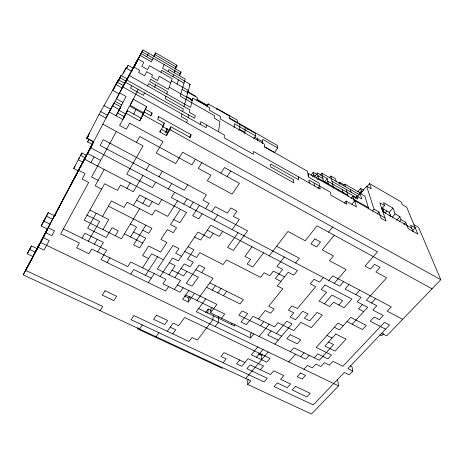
<?xml version="1.0" encoding="UTF-8"?>
<svg xmlns="http://www.w3.org/2000/svg" width="464" height="464" viewBox="0 0 464 464"><rect width="100%" height="100%" fill="white"/><g stroke="black" fill="none" stroke-linecap="round" stroke-linejoin="round"><path stroke-width="0.7" d="M253.82 138.626L255.629 135.929L255.629 133.493L229.303 118.413L229.523 116.116L208.208 103.89L206.851 106.117M205.767 298.88L196.336 311.727L250.514 337.943L250.56 333.796L251.778 332.288M337.572 379.401L338.558 385.897L311.472 414.033L247.701 384.482L247.764 380.167L248.646 379.129M247.376 129.415L247.411 128.255M244.261 133.435L244.986 132.339L245.172 127.501M234.79 324.075L234.703 326.093L198.064 308.299M231.791 324.748L231.855 323.42M238.908 130.384L239.627 129.282L239.905 124.485M237.191 122.397L237.348 120.141L216.804 108.356L216.642 109.44M234.152 127.426L234.43 123.813L255.629 135.929M218.782 316.286L218.306 322.358L215.145 326.476M213.22 315.659L212.848 319.719L197.426 340.054L192.032 337.508L189.045 341.487L133.91 315.578L131.132 319.731L264.051 381.907L267.247 378.241L246.894 368.677L250.061 364.907L270.466 374.547L273.714 370.823L283.817 375.614L280.54 379.303L290.522 384.018L287.245 387.637L277.286 382.962L274.067 386.587L313.27 404.927L344.271 372.447L349.195 374.854L352.802 371.107L352.014 366.798L350.175 365.893M309.186 355.296L305.718 359.159L210.523 312.864L210.911 308.838L212.094 307.261M207.785 313.02L208.197 309.047L211.19 310.503M218.556 131.747L219.901 121.423L214.206 118.175L214.577 115.733L180.113 96.077L185.235 79.066L168.855 69.588L168.113 71.52M188.854 290.574L182.648 299.309L188.274 302.047L188.86 298.079L190.02 296.461M206.7 125.054L206.231 127.704L125.35 82.14L116.447 98.809L122.948 102.411L116.07 115.768L120.762 106.906L113.953 103.147L23.2 274.879L250.809 380.845L247.701 384.482M208.208 103.89L207.802 106.099L196.904 99.859L197.409 97.689L187.723 92.133M200.199 124.306L200.721 121.678L224.443 135.07L224.147 137.796L253.414 154.286L253.437 151.438L320.201 189.132L319.075 183.089L308.403 177.039L307.499 171.286L264.526 146.821L264.451 144.182L220.226 118.952L220.539 116.528L209.316 110.119L209.728 107.781L192.85 98.119L191.458 100.462M157.992 117.839L158.676 116.655L191.052 134.688L190.402 137.611L170.874 126.765L167.4 132.658L166.495 135.604L159.871 131.956L160.451 130.204M138.081 327.642L137.756 328.982L222.482 368.404M186.725 122.763L187.392 120.089L181.204 116.609L181.917 114.011M188.042 117.462L188.686 114.881M192.85 98.119L190.536 107.433L148.66 83.642L147.645 85.898M190.576 100.015L190.861 98.902L186.54 96.431M182.619 111.459L183.303 108.953L165.097 98.658L165.95 96.274M183.976 106.5L190.089 84.222L162.551 68.312L164.128 64.525M166.495 135.604L170.004 129.665L170.874 126.765M165.944 132.136L167.075 128.505M159.871 131.956L163.351 125.982L164.297 123.111L157.679 119.434L158.676 116.655M177.132 84.042L178.489 79.912M179.469 75.678L181.07 72.065L142.999 49.967L122.745 86.884L293.874 182.857L293.526 179.742L270.761 166.947L270.628 163.983L298.758 179.829L298.375 176.807M166.785 93.943L167.603 91.646L149.652 81.432L150.62 79.257L168.403 89.395L172.214 78.729L149.524 65.668L147.622 69.629L141.775 66.277L143.782 62.367L138.017 59.044L135.146 64.479M172.933 76.705L173.646 74.721M174.342 72.767L175.027 70.841L174.383 71.984M175.096 69.345L177.022 65.267L155.684 52.838L153.839 56.254M138.144 89.355L133.383 99.273L146.583 106.639L145.476 109.307L152.093 112.99L151.032 115.739L144.339 112.027L139.78 120.889L126.202 113.407L127.53 110.647L140.963 118.065M139.78 120.889L144.339 112.027M154.727 87.093L155.66 84.854M160.921 72.227L161.745 70.255L184.022 83.102M146.583 106.639L142.129 115.298L145.476 109.307M144.495 92.928L143.405 95.364L130.541 88.137L131.764 85.759M133.69 114.33L135.848 109.568M153.132 58.151L151.363 61.845L140.064 55.32M153.92 56.301L155.684 52.838M143.266 112.584L130.117 105.287L133.197 98.884M123.963 116.905L129.41 106.001L143.399 113.755M146.67 56.753L148.509 53.163M120.762 106.906L119.352 109.637L112.468 105.844M93.438 141.88L86.687 138.284L99.122 114.376L118.482 79.849L124.781 83.392M45.698 217.628L43.755 221.084L50.031 224.164L48.117 227.702L54.427 230.788L51.806 235.683L45.518 232.626L47.45 229.059L41.192 226.003L48.268 212.686L54.508 215.777L52.647 219.223L46.342 216.114M48.268 212.686L41.192 226.003M32.439 257.468L93.647 141.688L87.058 138.179L88.386 135.633M33.095 256.569L27.266 253.808L29.574 249.377L31.5 245.937L37.288 248.704M31.5 245.937L27.266 253.808M118.482 79.849L112.74 90.318L119.144 93.885L113.639 103.93M114.115 87.951L117.154 82.122L123.517 85.695L126.608 79.837L194.718 118.291L195.292 115.733L189.312 112.352L189.927 109.869L129.067 75.365L125.013 83.033M114.15 88.409L114.811 87.145M127.235 78.915L121.058 75.423L116.789 83.358L119.045 79.483M118.088 81.125L121.058 75.423M119.642 78.636L120.292 77.401M132.426 69.809L131.637 71.253L126.005 68.046L123.476 73.289M78.294 170.851L73.706 168.484L81.919 152.963L86.507 155.376M93.583 141.897L92.266 144.391L87.592 141.926L88.781 139.652M126.539 68.405L128.145 65.331L133.412 68.336M25.247 271.092L32.138 258.042M99.122 114.376L105.989 118.117L113.953 103.147M31.593 259.248L47.717 228.816L46.168 231.658M54.41 216.056L91.942 145.006L89.03 150.33M31.117 260.316L31.772 259.069M32.434 257.816L35.421 252.161L29.574 249.377M35.757 251.523L40.142 243.223M40.443 242.66L44.648 234.697M44.95 234.123L47.682 229.042M75.394 176.5L70.36 186.035L72.036 182.949M75.731 175.862L92.707 143.91M89.593 149.889L91.118 147.001M54.63 216.189L55.523 214.507M80.62 167.098L81.589 165.265M130.744 72.506L133.707 66.909L139.693 70.331L138.62 72.413L144.635 75.841L146.647 71.665L152.517 75.023L151.577 77.123L157.482 80.492L159.233 76.287L170.729 82.882M128.505 76.891L130.094 73.886L128.105 77.523M131.608 71.439L132.513 69.722M133.678 67.315L142.036 51.719L180.438 73.979M142.999 49.967L134.061 66.984L134.722 65.778M134.067 67.036L134.722 65.795M135.053 65.175L135.714 63.922M136.375 62.669L138.655 58.423L136.735 61.938M122.948 102.411L126.104 96.518L119.579 92.875L141.189 53.453M91.008 162.528L94.03 156.896M44.886 233.908L42.943 237.498L49.207 240.532L44.08 250.09L37.862 247.115L39.84 243.467M43.68 236.367L40.391 242.33L338.558 385.897M54.764 215.876L55.442 214.629M56.156 213.208L56.834 211.949M58.51 208.858L59.166 207.64M37.352 248.176L39.301 244.569M45.861 232.441L47.664 229.112M35.421 252.161L25.59 270.361L102.695 306.431L100.033 310.654M35.734 251.587L39.127 245.311M41.226 241.419L42.41 239.233M43.581 237.069L44.451 235.451M23.2 274.879L33.292 256.296M37.12 249.116L39.336 245.108M41.302 241.379L41.888 240.294M42.178 239.749L43.042 238.148M74.472 177.892L76.206 174.702M84.784 159.065L85.695 157.395M57.942 209.189L59.775 205.807M130.117 105.287L133.383 99.273M123.273 118.488L127.53 110.647M116.365 131.492L91.617 177.01L98.136 180.386M126.202 113.407L119.608 125.529L126.365 129.207L129.671 123.215L163.021 141.479L156.188 153.045L175.618 163.566L182.601 152.198L239.482 183.35L232.087 194.132L207.321 180.722L210.911 175.235L198.285 168.362L201.869 162.748M93.647 141.688L90.387 147.662L247.561 230.834L233.369 250.386L227.54 247.37L238.078 232.696M88.694 150.939L87.36 153.387L100.659 160.387M86.06 155.956L84.367 159.053L186.522 212.512L179.864 222.691L173.768 219.536M83.12 161.524L84.79 158.444M80.208 167.034L78.48 170.213L85.063 173.623L82.14 179.081L88.665 182.445L60.709 233.856L79.361 242.974L76.641 247.764L88.885 253.715L91.646 248.977L127.78 266.638L130.703 262.009L165.926 279.311L162.887 283.794L180.067 292.192L183.164 287.779M82.372 163.212L83.665 160.834M87.139 154.442L88.061 152.755M141.503 52.873L142.141 51.719M113.349 104.458L109.214 112.015L122.89 119.503L124.248 116.69L117.502 112.99M133.626 67.431L135.111 64.728M135.453 64.102L136.132 62.86M136.474 62.24L137.472 60.413M137.802 59.815L138.458 58.615M127.513 78.781L128.36 77.233M132.687 69.327L133.383 68.063M134.067 66.81L134.746 65.569M135.076 64.96L135.749 63.742M104.18 169.424L95.155 185.786L101.616 189.109M79.628 157.348L78.259 159.773L82.876 162.18M73.706 168.484L75.098 166.008M87.592 141.926L88.908 139.6M81.919 152.963L80.568 155.365L85.77 158.096M175.247 68.405L177.022 65.267M150.406 115.965L152.093 112.99M82.105 238.136L84.877 233.253L103.391 242.394L97.742 251.958M96.228 213.237L87.673 228.323L106.256 237.545L112.073 227.702L118.25 230.799L115.304 235.718M136.439 142.361L139.763 136.503L191.922 164.894L195.477 159.251M179.783 74.321L181.07 72.065M87.058 138.179L88.38 135.882M86.687 138.284L89.709 133.023M88.282 241.17L99.621 221.461L87.046 215.157M102.527 216.41L111.412 200.964L124.05 207.431L127.119 202.24L152.099 215.105L155.295 209.972L167.643 216.363L177.55 200.848M126.411 68.33L128.145 65.331M121.388 75.997L126.005 68.046M119.671 78.393L120.298 77.32M163.606 124.294L164.297 123.111M94.436 244.192L97.249 239.36M102.962 229.564L108.791 219.571L89.9 210.047M126.974 188.378L130.111 182.996M189.428 85.359L190.089 84.222M187.091 93.832L187.775 92.661L182.12 89.419M166.646 129.885L167.318 128.743M165.764 132.698L167.794 129.247M142.935 175.473L133.348 191.696L120.565 185.043L117.485 190.402L104.615 183.744L84.216 220.209L121.429 238.774L139.676 208.701M146.195 169.952L149.489 164.372M133.412 205.482L139.693 194.996L158.52 204.792L161.774 199.561M107.016 262.531L109.846 257.868M142.819 203.516L145.998 198.279M155.73 182.242L152.453 187.642L126.829 174.157L143.057 145.94L102.805 124.155M159.036 176.784L162.383 171.274M189.295 137.559L191.052 134.688M130.517 236.953L136.578 227.082L130.419 223.961M152.273 201.544L149.072 206.753L136.538 200.262M145.812 225.208L133.591 244.841L139.623 247.851L145.719 238.183L133.533 232.041M168.386 188.941L171.744 183.547M174.667 192.264L171.32 197.571L339.683 286.16L343.592 281.642M130.79 274.091L133.702 269.532L151.299 278.127M187.758 184.852L184.318 190.234L100.16 145.452L103.275 139.641L206.445 194.851L202.936 200.146L209.078 203.412L205.587 208.62M142.558 267.832L151.606 253.825L163.473 259.741M180.386 209.299L170.508 224.582L176.581 227.708L173.333 232.673L167.284 229.57L160.921 239.412L166.93 242.457L160.648 252.062L148.683 246.059L142.605 255.583L148.561 258.541M183.738 204.102L187.131 198.859M145.458 275.28L157.551 256.789M189.904 207.344L193.314 202.13M148.323 282.622L154.297 273.598M199.468 205.384L192.63 215.708L198.708 218.886L202.13 213.782M220.823 173.13L224.512 167.562L377.493 251.819L365.046 266.092L370.487 269.039L374.61 264.352L380.039 267.31L375.898 271.968L386.651 277.785L366.369 300.202L376.861 305.724L372.888 310.039L383.258 315.462L379.291 319.69L374.129 317.011L370.214 321.221L385.572 329.173M160.126 276.463L172.498 258.001L178.379 260.948L197.966 232.064L209.885 238.229L213.301 233.305M227.076 176.552L230.788 171.013M168.995 274.787L175.218 265.605L169.36 262.682M211.677 211.845L215.192 206.666L227.314 213.115L230.91 207.942L236.947 211.172L233.334 216.317L239.32 219.501L232.162 229.581M139.525 329.04L142.32 324.962M168.641 286.607L165.607 291.027L101.001 259.608L106.639 250.189L63.382 228.938M174.789 277.646L184.231 263.883L190.054 266.8L193.279 262.154L187.439 259.208L193.94 249.725L188.03 246.715M214.235 220.151L217.732 215.047M174.365 289.403L180.554 280.488L157.325 269.021L172.91 245.491L178.86 248.507L175.665 253.274L181.563 256.25M186.859 271.411L183.692 275.97L172.092 270.216M229.181 117.804L277.542 145.516L277.716 147.958L274.491 152.569L264.486 146.873M222.708 231.449L219.24 236.396L207.338 230.202M156.072 336.742L158.92 332.729M201.614 272.6L204.879 268.001L199.097 265.083L186.29 283.324L191.997 286.143L198.377 277.159L181.053 268.511M167.295 331.267L173.153 323.106L178.663 325.716L184.666 317.451L270.048 358.365L266.777 362.193L251.279 354.803L257.764 346.997M188.274 302.047L194.52 293.352M172.77 333.836L175.705 329.794L170.213 327.201M197.003 300.469L213.069 278.342L195.849 269.706M212.199 290.116L215.458 285.673M217.819 292.906L221.096 288.486M252.039 246.796L244.934 256.372L250.676 259.347L247.155 264.039L252.851 266.968L263.569 252.834M205.506 312.655L208.197 309.047M311.182 175.015L313.229 172.277L316.802 174.313M312.44 176.523L313.681 174.876L313.229 172.277M210.523 312.864L216.908 304.355L177.445 284.966M223.41 295.684L226.71 291.288M314.557 176.952L317.498 173.049L327.19 178.576L328.338 183.999M316.303 177.95L317.997 175.705L322.886 178.489M320.154 175.398L321.83 173.188L359.646 194.816M317.643 179.533L318.501 178.402L347.768 195.054M317.985 188.245L319.632 186.081M324.649 181.9L327.19 178.576M221.49 318.2L224.704 314.006L185.739 294.965M269.294 255.826L287.958 231.466L305.231 240.764L317.045 225.817L432.048 288.788M329.562 177.677L330.809 176.042L335.53 178.75L336.156 181.383M326.476 182.938L327.758 181.267L355.963 197.339M338.807 183.309L339.607 182.282L344.062 184.829M284.351 257.044L276.991 266.452L282.611 269.375L275.349 278.557L280.911 281.416M343.65 185.733L344.914 184.121L361.143 193.424M295.632 262.984L299.402 258.262L276.648 246.222M344.427 203.168L346.109 201.063L356.526 206.956L354.809 200.761L351.898 204.363M351.062 198.551L352.86 196.313L357.75 199.102L356.926 196.22L355.14 198.435M357.732 191.916L360.586 188.361L363.73 190.165M359.716 192.966L361.363 190.924L362.471 191.557M223.114 362.755L226.188 358.945L220.951 356.485L224.037 352.623L244.899 362.471M258.454 318.954L265.263 310.515L270.663 313.212L274.131 308.96L268.708 306.24L282.831 288.741L277.315 285.917L288.202 272.287L293.77 275.181L297.482 270.576L210.772 225.202L200.576 240.056L194.625 236.994M328.529 232.104L332.578 227.082M356.996 197.136L360.076 193.32L364.814 196.034L368.758 208.806M360.511 193.743L366.612 186.192L371.275 188.889L369.495 183.558L366.908 186.76M250.514 337.943L253.796 333.912M260.455 325.74L263.825 321.604M334.225 235.225L322.248 249.922L333.448 255.948L329.498 260.698L346.045 269.555L334.271 283.313M239.72 360.029L236.588 363.834L241.756 366.258L248.078 358.655L263.529 365.986L260.31 369.75M259.092 336.487L269.172 324.243M271.092 330.965L267.716 335.025L278.22 340.164M372.354 211.161L374.03 209.154L366.612 186.192M256.464 357.274L262.984 349.508M276.37 333.564L286.729 321.221L292.036 323.872L274.845 344.149M323.367 277.576L319.545 282.124L314.07 279.258L310.306 283.788L315.764 286.63L297.366 308.548L291.989 305.822L288.428 310.109L293.787 312.811L290.244 317.04L295.562 319.702L302.719 311.263L308.05 313.96L304.436 318.176L309.726 320.844L317.011 312.411L322.306 315.108L311.379 327.636L300.858 322.358L293.799 330.612L277.93 322.735L274.497 326.871L253.06 316.286L246.407 324.614L241.019 321.981L247.637 313.612L242.191 310.921L238.885 315.149L281.631 336.145M377.307 213.974L378.984 211.978L374.03 209.154M381.802 208.806L384.552 205.535L383.525 202.64L392.915 208.04L395.131 213.933L399.869 216.647L401.041 219.681L405.791 222.395L408.268 228.642L417.855 234.1L406.708 207.228L402.236 204.636L401.122 201.892L369.495 183.558M261.632 359.739L261.586 355.505L262.508 354.409M385.074 213.15L386.872 211.027M245.74 378.485L268.18 352.014M328.831 280.453L332.705 275.883L391.297 306.89L387.26 311.193L402.671 319.307M390.763 216.479L389.267 212.338L392.915 208.04M389.685 215.777L390.589 214.722M392.341 217.187L395.131 213.933M324.429 303.821L331.986 295.075L342.676 300.637L338.848 304.981M396.604 220.423L399.869 216.647M399.626 221.305L401.041 219.681M290.389 351.706L293.811 347.78L319.319 360.25L333.604 344.607L328.495 342.055M348.992 284.502L345.071 288.997L361.079 297.418L357.152 301.803L367.668 307.307L352.188 324.261M403.906 224.559L405.791 222.395M288.736 361.908L295.522 354.2M300.631 356.688L304.082 352.802M355.772 294.628L359.722 290.18M412.386 231.002L415.239 227.789L410.524 225.098L413.07 231.379M303.914 369.216L307.336 365.435L312.365 367.871L315.827 364.078L320.85 366.519L324.353 362.709L329.37 365.162L332.92 361.34L342.908 366.241L384.424 322.364L389.534 325.02L347.867 368.683L352.802 371.107M314.261 357.779L317.776 353.899L327.891 358.869L331.464 354.995L316.21 347.466L338.036 323.118L343.232 325.769M362.419 304.558L358.515 308.879L363.741 311.599M371.623 302.969L375.62 298.596M383.664 333.726L381.733 335.745L379.859 334.776M413.963 224.715L418.615 227.377L440.8 279.699L386.709 335.884L381.652 333.28M258.9 353.609L261.951 355.07M258.384 353.974L261.586 355.505M184.527 295.962L188.86 298.079M206.55 287.315L240.039 303.932L243.385 299.605L209.792 282.849M124.398 233.885L142.657 243.037M326.975 335.455L332.125 338.036M142.709 230.19L148.811 233.282L151.931 228.329L108.419 206.161M184.782 251.505L196.539 257.462L199.827 252.723L223.074 264.561L226.473 259.881L260.611 277.368L264.155 272.791L269.77 275.68L273.36 271.086L284.536 276.875M334.318 327.271L339.497 329.892L350.801 317.399L366.334 325.397L362.488 329.533L347.002 321.604M100.729 111.609L107.52 115.321M103.901 105.519L110.716 109.266M118.906 110.264L125.576 113.935M115.055 101.343L121.626 104.98M161.437 129.369L167.4 132.658M143.185 114.805L163.351 125.982M170.004 129.665L440.8 279.699M162.388 126.51L168.281 129.775M115.803 84.442L122.229 88.044M119.782 77.616L126.017 81.13M368.387 207.599L308.27 173.426L308.711 176.227M354.809 200.761L384.998 217.906M254.713 137.199L262.682 141.746M332.004 181.325L358.109 196.237M381.907 209.821L383.629 210.807M239.627 129.282L244.986 132.339M356.926 196.22L361.758 198.981L360.076 193.32M382.864 211.717L411.788 228.213M313.681 174.876L315.479 175.897M197.171 99.464L207.744 105.519M277.716 147.958L262.63 139.328L262.723 143.596M381.657 207.988L389.267 212.338M169.192 87.186L192.287 100.386M171.477 80.788L188.372 90.497L187.688 91.657L195.901 96.355M384.552 205.535L379.79 202.803L386.094 221.084L381.077 218.242L378.984 211.978M141.056 53.505L152.256 59.984M154.848 54.578L176.366 67.094M382.643 207.976L384.227 212.529M360.586 188.361L361.758 192.224M352.86 196.313L354.31 201.596M350.308 189.48L351.051 192.206M344.914 184.121L345.61 186.795M346.318 189.503L348.215 196.759M346.109 201.063L346.904 204.206L330.96 195.205L330.298 192.119L308.867 179.991L309.343 183.002M342.252 189.527L343.227 193.442M339.607 182.282L340.077 184.179M338.099 189.55L338.43 190.959M330.809 176.042L333.546 188.181M321.83 173.188L323.431 181.209M317.498 173.049L318.756 179.777M314.261 183.042L314.783 186.07M257.566 138.829L257.578 140.662M105.003 290.766L102.289 295.127L113.871 300.597L116.626 296.281L105.003 290.766M156.472 315.189L153.584 319.348L164.691 324.597L167.62 320.479L156.472 315.189M314.847 238.925L310.932 243.832L316.605 246.883L320.537 242.005L314.847 238.925M324.997 284.977L321.198 289.461L326.604 292.274L319.081 301.066L329.753 306.565L333.529 302.232L344.137 307.719L351.857 299.031L324.997 284.977M290.313 334.683L286.862 338.714L297.262 343.824L300.742 339.828L290.313 334.683M300.521 372.963L297.163 376.681L302.145 379.059L305.521 375.359L300.521 372.963M335.797 333.981L324.887 346.04L335.066 351.086L346.057 339.155L335.797 333.981M295.481 386.361L292.187 389.963L306.895 396.877L310.23 393.327L295.481 386.361"/></g></svg>
